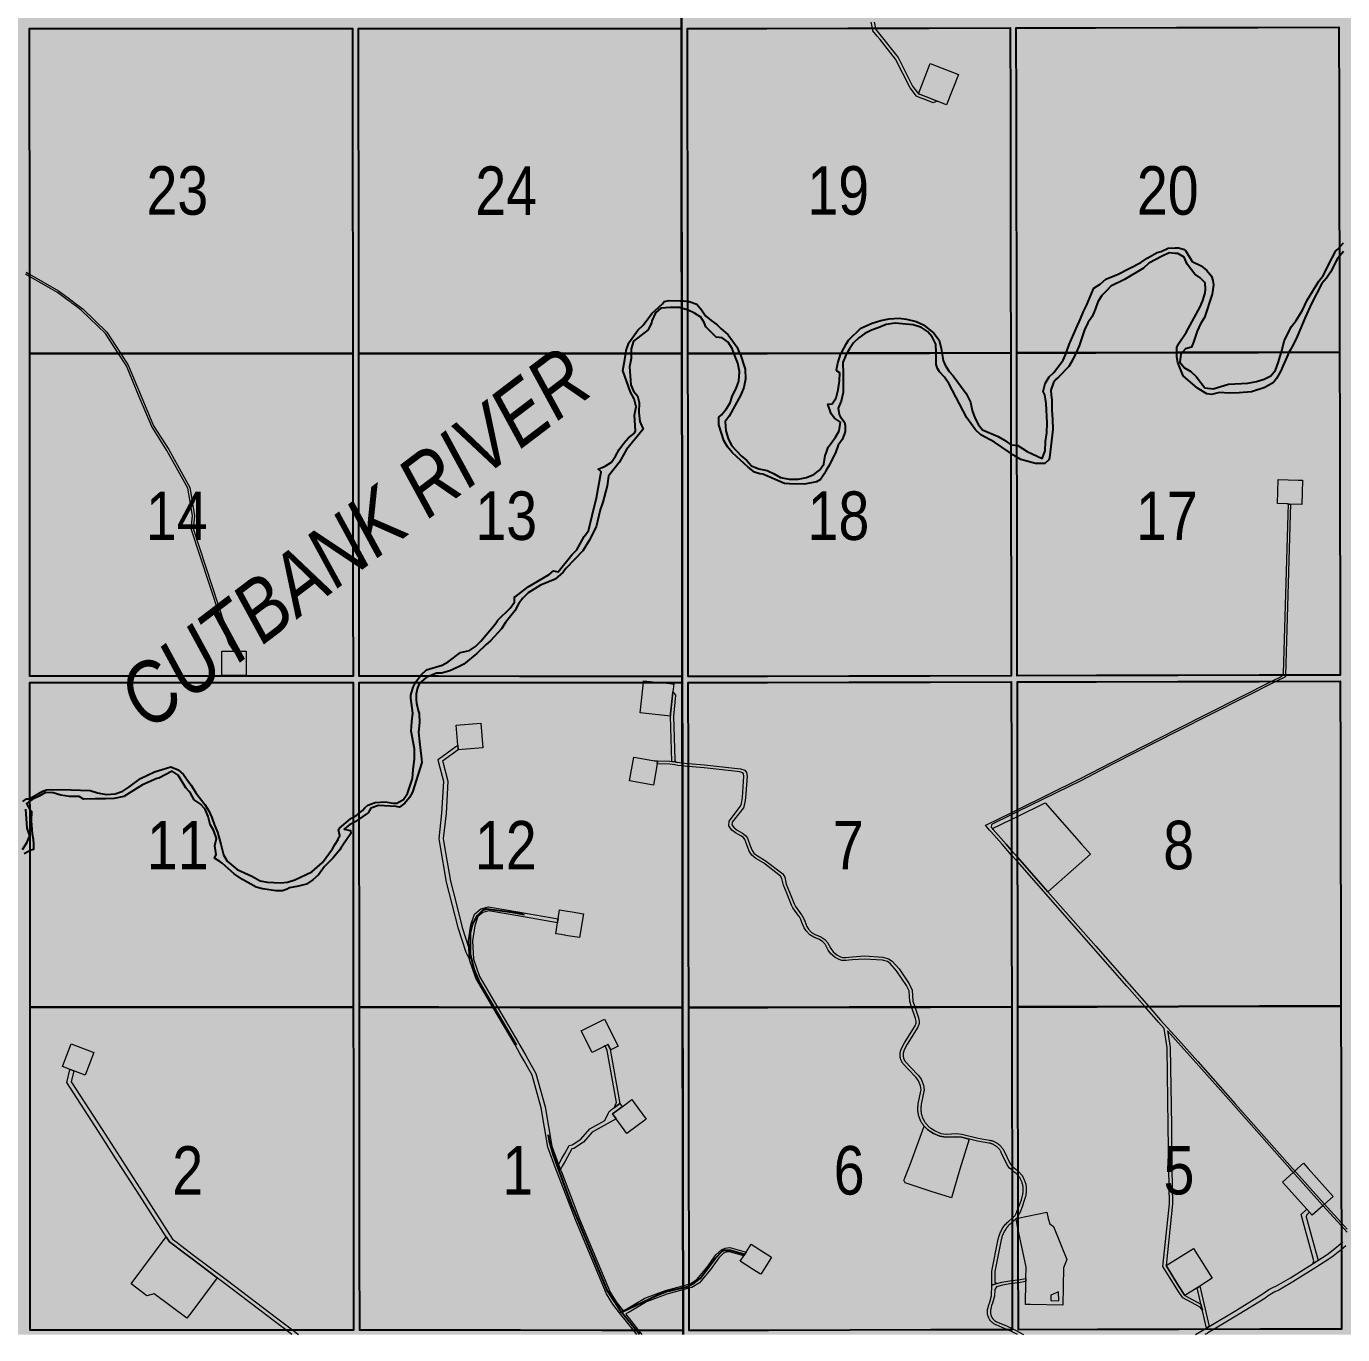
# Model space of a CAD drawing. Extents: x 351064 to 358960, y 6048061 to 6054858.
# Drawn here: x 352978.3 to 353195.6, y 6050432.8 to 6050648.8 of the extents above; entities that cross this region are included whole.
import ezdxf
from ezdxf.enums import TextEntityAlignment as Align

# ---------------------------------------------------------------- set-up
doc = ezdxf.new("R2010")
doc.units = 0
doc.header["$LTSCALE"] = 5
doc.linetypes.add('DASHED2', pattern=[9.525, 6.35, -3.175])
doc.layers.add('AS-ROUTEMAP', color=35, linetype='Continuous', lineweight=0)
for name, color, linetype in [('RoadSeg', 57, 'DASHED2'), ('T-WATER', 160, 'Continuous'), ('T-WATER-T', 170, 'Continuous'), ('Townships', 57, 'Continuous')]:
    doc.layers.add(name, color=color, linetype=linetype)
doc.layers.add('ROUTE-MAP-BACKGROUND-H', color=7, linetype='Continuous', true_color=0xf0ebff)
doc.layers.add('Sections', color=7, linetype='Continuous', true_color=0xa75418)
doc.styles.add('120', font='ARIALN.TTF', dxfattribs={"height": 13})
doc.styles.add('80LS', font='ARIALNI.TTF', dxfattribs={"height": 10})

msp = doc.modelspace()

# ---------------------------------------------------------------- hatches: boundary and pattern name
at = {"layer": 'ROUTE-MAP-BACKGROUND-H'}
h = msp.add_hatch(color=256, dxfattribs=at)
h.dxf.hatch_style = 1
h.paths.add_polyline_path([(352109.337, 6051083.716), (353736.796, 6051083.637), (353740.383, 6050432.833), (352105.91, 6050432.833)])

# ---------------------------------------------------------------- linework, layer by layer
at = {"layer": 'AS-ROUTEMAP', "flags": 128}
for points in [[(353118.24, 6050649.463), (353118.455, 6050648.458), (353118.503, 6050648.234), (353118.968, 6050647.653), (353122.208, 6050643.605), (353124.584, 6050638.865), (353125.543, 6050637.638), (353126.911, 6050637.101), (353127.57, 6050636.843), (353128.645, 6050636.421), (353127.998, 6050636.138), (353126.516, 6050636.719), (353125.857, 6050636.978), (353125.234, 6050637.222), (353124.159, 6050638.597), (353121.785, 6050643.334), (353119.201, 6050646.561), (353118.736, 6050647.142), (353118.039, 6050648.013), (353117.944, 6050648.457), (353117.729, 6050649.462)], [(352978.252, 6050608.165), (352978.783, 6050607.861), (352983.587, 6050605.112), (352985.151, 6050603.941), (352985.818, 6050603.441), (352985.834, 6050603.429), (352985.87, 6050603.402), (352986.602, 6050602.854), (352987.571, 6050602.129), (352991.573, 6050598.276), (352993.817, 6050594.796), (352995.069, 6050592.854), (352997.22, 6050587.731), (352999.272, 6050582.843), (353001.764, 6050578.921), (353005.256, 6050572.641), (353005.3, 6050572.375), (353006.031, 6050567.989), (353006.035, 6050567.961), (353005.818, 6050565.873), (353011.988, 6050547.078), (353012.946, 6050545.616), (353012.548, 6050545.616), (353011.686, 6050546.933), (353005.479, 6050565.837), (353005.699, 6050567.95), (353005.693, 6050567.989), (353005.301, 6050570.339), (353004.937, 6050572.529), (353001.477, 6050578.75), (352998.975, 6050582.688), (352996.912, 6050587.602), (352994.773, 6050592.698), (352993.42, 6050594.796), (352991.314, 6050598.062), (352987.355, 6050601.875), (352986.517, 6050602.502), (352985.786, 6050603.049), (352985.633, 6050603.165), (352984.963, 6050603.665), (352983.404, 6050604.833), (352978.783, 6050607.477), (352978.107, 6050607.864)], [(353196.334, 6050449.737), (353195.327, 6050450.848), (353192.27, 6050454.22), (353187.234, 6050459.842), (353186.88, 6050460.243), (353177.611, 6050470.719), (353171.409, 6050477.691), (353168.433, 6050481.02), (353166.675, 6050482.984), (353166.726, 6050482.678), (353167.132, 6050480.213), (353167.302, 6050467.315), (353167.395, 6050460.199), (353167.471, 6050454.402), (353166.42, 6050444.229), (353168.504, 6050440.917), (353169.526, 6050439.293), (353172.196, 6050437.84), (353172.418, 6050436.865), (353172.05, 6050437.351), (353169.172, 6050438.916), (353168.505, 6050439.976), (353165.905, 6050444.108), (353166.971, 6050454.425), (353166.895, 6050460.198), (353166.802, 6050467.309), (353166.633, 6050480.169), (353166.105, 6050483.372), (353165.158, 6050484.432), (353162.906, 6050487.002), (353159.957, 6050490.367), (353154.442, 6050496.615), (353141.885, 6050510.9), (353140.877, 6050512.046), (353139.371, 6050513.763), (353137.496, 6050515.895), (353137.302, 6050516.115), (353136.846, 6050516.634), (353136.62, 6050516.89), (353136.774, 6050516.967), (353140.866, 6050518.98), (353141.871, 6050519.474), (353152.2, 6050524.555), (353157.554, 6050527.337), (353168.341, 6050532.795), (353183.914, 6050540.674), (353185.502, 6050541.477), (353185.632, 6050541.683), (353185.809, 6050541.962), (353186.606, 6050568.162), (353186.66, 6050569.924), (353186.828, 6050569.919), (353186.993, 6050569.914), (353186.94, 6050568.163), (353186.134, 6050541.684), (353186.128, 6050541.467), (353186.126, 6050541.421), (353185.957, 6050541.335), (353185.906, 6050541.309), (353184.653, 6050540.675), (353168.342, 6050532.422), (353157.706, 6050527.041), (353152.351, 6050524.258), (353141.872, 6050519.103), (353140.867, 6050518.609), (353137.611, 6050517.007), (353137.532, 6050516.61), (353137.768, 6050516.342), (353137.871, 6050516.224), (353140.035, 6050513.764), (353140.876, 6050512.807), (353141.883, 6050511.659), (353146.914, 6050505.935), (353154.817, 6050496.945), (353160.333, 6050490.697), (353163.569, 6050487.003), (353165.532, 6050484.763), (353165.532, 6050484.763), (353168.432, 6050481.521), (353171.658, 6050477.913), (353177.86, 6050470.94), (353187.324, 6050460.244), (353187.483, 6050460.064), (353192.518, 6050454.443), (353195.326, 6050451.346), (353196.333, 6050450.235)], [(353022.096, 6050432.833), (353021.084, 6050433.612), (353019.366, 6050434.933), (353010.848, 6050441.393), (353009.763, 6050442.211), (353005.389, 6050445.511), (353005.042, 6050445.772), (353003.297, 6050447.083), (353002.764, 6050447.483), (353001.869, 6050448.156), (353001.353, 6050448.961), (352996.915, 6050455.871), (352994.21, 6050460.081), (352993.166, 6050461.707), (352990.197, 6050466.343), (352984.947, 6050474.451), (352985.456, 6050476.526), (352985.476, 6050476.607), (352986.103, 6050476.367), (352985.663, 6050474.572), (352990.757, 6050466.705), (352993.727, 6050462.068), (352995.002, 6050460.081), (352997.475, 6050456.231), (353002.365, 6050448.617), (353003.165, 6050448.016), (353003.698, 6050447.616), (353005.388, 6050446.346), (353005.443, 6050446.305), (353011.25, 6050441.924), (353019.77, 6050435.463), (353022.177, 6050433.612), (353023.189, 6050432.833)], [(353171.265, 6050432.833), (353172.775, 6050433.733), (353173.089, 6050433.92), (353173.54, 6050434.189), (353178.078, 6050436.893), (353182.289, 6050439.501), (353182.824, 6050439.896), (353183.419, 6050440.273), (353184.038, 6050440.6), (353184.637, 6050440.903), (353186.968, 6050442.238), (353190.739, 6050444.583), (353193, 6050446.046), (353193.526, 6050446.428), (353194.574, 6050447.277), (353195.332, 6050447.924), (353195.627, 6050448.174)], [(353196.095, 6050447.506), (353195.335, 6050446.858), (353195.093, 6050446.652), (353194.021, 6050445.783), (353193.459, 6050445.376), (353191.174, 6050443.897), (353187.384, 6050441.54), (353185.022, 6050440.188), (353184.411, 6050439.879), (353183.827, 6050439.569), (353183.283, 6050439.226), (353182.745, 6050438.828), (353178.499, 6050436.199), (353174.367, 6050433.737), (353173.347, 6050433.129), (353173.193, 6050433.037), (353172.851, 6050432.833)], [(353079.043, 6050432.833), (353078.482, 6050433.548), (353076.206, 6050436.446), (353076.792, 6050436.782), (353076.939, 6050436.866), (353077.377, 6050437.117), (353080.377, 6050438.837), (353083.779, 6050440.144), (353086.635, 6050440.898), (353087.64, 6050441.187), (353087.831, 6050441.242), (353088.933, 6050441.917), (353090.682, 6050443.993), (353092.118, 6050445.989), (353093.005, 6050446.833), (353093.633, 6050447.099), (353094.385, 6050447.202)], [(353094.385, 6050447.202), (353097.093, 6050446.441), (353096.765, 6050445.929), (353096.722, 6050445.862), (353094.353, 6050446.525), (353093.811, 6050446.45), (353093.377, 6050446.269), (353092.609, 6050445.53), (353091.208, 6050443.583), (353089.373, 6050441.405), (353088.111, 6050440.632), (353087.641, 6050440.497), (353086.636, 6050440.209), (353083.984, 6050439.509), (353080.664, 6050438.233), (353077.806, 6050436.567), (353077.37, 6050436.313), (353077.225, 6050436.228), (353077.391, 6050436.016), (353079.315, 6050433.547), (353079.871, 6050432.833)], [(353141.878, 6050432.833), (353141.33, 6050433.139), (353141.003, 6050433.291), (353140.217, 6050433.659), (353139.882, 6050433.816), (353138.381, 6050434.434), (353138.305, 6050434.467), (353138.23, 6050434.502), (353138.157, 6050434.54), (353138.085, 6050434.581), (353138.014, 6050434.624), (353137.945, 6050434.67), (353137.878, 6050434.718), (353137.812, 6050434.768), (353137.748, 6050434.821), (353137.687, 6050434.876), (353137.627, 6050434.933), (353137.569, 6050434.992), (353137.513, 6050435.053), (353137.46, 6050435.116), (353137.408, 6050435.181), (353137.359, 6050435.248), (353137.313, 6050435.316), (353137.269, 6050435.386), (353137.227, 6050435.458), (353137.188, 6050435.53), (353137.152, 6050435.605), (353137.118, 6050435.68), (353137.087, 6050435.757), (353137.058, 6050435.834), (353137.033, 6050435.913), (353137.01, 6050435.993), (353136.99, 6050436.073), (353136.972, 6050436.154), (353136.958, 6050436.235), (353136.947, 6050436.317), (353136.938, 6050436.399), (353136.932, 6050436.482), (353136.93, 6050436.564), (353136.93, 6050436.647), (353136.933, 6050436.73), (353136.939, 6050436.812), (353136.948, 6050436.895), (353136.96, 6050436.976), (353136.992, 6050437.139), (353137.143, 6050437.781), (353137.317, 6050438.212), (353137.618, 6050439.258), (353137.646, 6050441.005), (353138.467, 6050441.252), (353139.334, 6050441.513), (353140.989, 6050441.755), (353141.995, 6050441.902), (353143.285, 6050442.09), (353143.271, 6050441.583), (353141.996, 6050441.397), (353140.99, 6050441.25), (353139.442, 6050441.023), (353138.459, 6050440.728), (353138.135, 6050440.299), (353138.117, 6050439.183), (353137.79, 6050438.049), (353137.621, 6050437.63), (353137.478, 6050437.024), (353137.465, 6050436.96), (353137.453, 6050436.896), (353137.444, 6050436.832), (353137.437, 6050436.767), (353137.432, 6050436.702), (353137.43, 6050436.637), (353137.43, 6050436.572), (353137.432, 6050436.507), (353137.436, 6050436.442), (353137.443, 6050436.378), (353137.452, 6050436.313), (353137.463, 6050436.249), (353137.477, 6050436.186), (353137.493, 6050436.122), (353137.511, 6050436.06), (353137.531, 6050435.998), (353137.553, 6050435.937), (353137.578, 6050435.877), (353137.604, 6050435.817), (353137.633, 6050435.759), (353137.664, 6050435.702), (353137.696, 6050435.645), (353137.731, 6050435.59), (353137.768, 6050435.537), (353137.806, 6050435.484), (353137.847, 6050435.433), (353137.889, 6050435.383), (353137.932, 6050435.335), (353137.978, 6050435.289), (353138.025, 6050435.244), (353138.074, 6050435.201), (353138.124, 6050435.159), (353138.175, 6050435.12), (353138.228, 6050435.082), (353138.283, 6050435.046), (353138.338, 6050435.012), (353138.395, 6050434.98), (353138.453, 6050434.95), (353138.571, 6050434.896), (353140.083, 6050434.273), (353141.002, 6050433.844), (353141.558, 6050433.584), (353142.904, 6050432.833)]]:
    msp.add_lwpolyline(points, dxfattribs=at)
for points in [[(353132.143, 6050640.776), (353130.196, 6050635.812), (353128.645, 6050636.421), (353125.543, 6050637.638), (353127.49, 6050642.6), (353132.143, 6050640.776)], [(353188.947, 6050573.855), (353188.825, 6050569.859), (353186.828, 6050569.919), (353186.494, 6050569.93), (353186.327, 6050569.935), (353184.828, 6050569.98), (353184.95, 6050573.977), (353188.239, 6050573.877), (353188.947, 6050573.855)], [(353012.548, 6050545.616), (353012.946, 6050545.616), (353014.56, 6050545.616), (353014.561, 6050541.618), (353010.562, 6050541.617), (353010.562, 6050545.616), (353012.548, 6050545.616)], [(353084.633, 6050535.273), (353084.597, 6050534.924), (353079.625, 6050535.436), (353080.144, 6050540.467), (353080.172, 6050540.739), (353082.841, 6050540.464), (353084.491, 6050540.294), (353084.826, 6050540.26), (353085.144, 6050540.227), (353085.007, 6050538.901), (353084.895, 6050537.811), (353084.633, 6050535.273)], [(353085.307, 6050527.522), (353085.469, 6050527.342), (353085.311, 6050527.362), (353084.855, 6050527.422), (353084.809, 6050527.428), (353084.597, 6050534.924), (353084.633, 6050535.273), (353084.895, 6050537.811), (353085.007, 6050538.901), (353085.453, 6050538.353), (353085.1, 6050534.927), (353085.098, 6050534.905), (353085.3, 6050527.74), (353085.307, 6050527.522)], [(353049.58, 6050529.344), (353049.512, 6050530.116), (353049.222, 6050533.394), (353053.272, 6050533.752), (353053.63, 6050529.702), (353051.605, 6050529.523), (353049.58, 6050529.344)], [(353051.34, 6050496.614), (353051.442, 6050494.823), (353050.865, 6050495.917), (353049.597, 6050499.815), (353048.572, 6050503.871), (353047.648, 6050507.528), (353046.567, 6050513.688), (353046.394, 6050514.674), (353046.881, 6050518.891), (353047.194, 6050524.121), (353046.38, 6050527.189), (353046.23, 6050527.755), (353046.313, 6050527.815), (353049.191, 6050529.885), (353049.512, 6050530.116), (353049.58, 6050529.344), (353046.993, 6050527.482), (353047.025, 6050527.359), (353047.866, 6050524.189), (353047.546, 6050518.831), (353047.067, 6050514.694), (353047.244, 6050513.687), (353048.301, 6050507.666), (353049.218, 6050504.035), (353050.237, 6050500.003), (353051.34, 6050496.614)], [(353080.501, 6050527.812), (353081.996, 6050527.549), (353082.469, 6050527.466), (353082.457, 6050527.4), (353082.393, 6050527.036), (353081.778, 6050523.528), (353077.841, 6050524.219), (353078.532, 6050528.157), (353080.501, 6050527.812)], [(353112.999, 6050495.093), (353113.585, 6050495.065), (353114.071, 6050495.133), (353114.633, 6050495.211), (353116.66, 6050495.328), (353119.686, 6050495.115), (353120.614, 6050494.862), (353121.229, 6050494.487), (353122.337, 6050493.194), (353124.029, 6050490.713), (353124.527, 6050489.688), (353124.621, 6050487.898), (353124.949, 6050486.917), (353125.546, 6050485.133), (353125.671, 6050484.588), (353125.643, 6050484.163), (353125.437, 6050483.592), (353123.666, 6050480.75), (353123.208, 6050479.835), (353123.179, 6050479.776), (353123.153, 6050479.715), (353123.129, 6050479.654), (353123.107, 6050479.592), (353123.087, 6050479.529), (353123.07, 6050479.466), (353123.055, 6050479.402), (353123.042, 6050479.338), (353123.031, 6050479.273), (353123.023, 6050479.207), (353123.017, 6050479.142), (353123.013, 6050479.076), (353123.012, 6050479.011), (353123.013, 6050478.945), (353123.017, 6050478.879), (353123.022, 6050478.814), (353123.03, 6050478.748), (353123.041, 6050478.684), (353123.054, 6050478.619), (353123.069, 6050478.555), (353123.086, 6050478.492), (353123.105, 6050478.429), (353123.127, 6050478.367), (353123.151, 6050478.305), (353123.177, 6050478.245), (353123.205, 6050478.186), (353123.236, 6050478.127), (353123.268, 6050478.07), (353123.302, 6050478.014), (353123.339, 6050477.959), (353123.377, 6050477.906), (353123.417, 6050477.854), (353123.503, 6050477.754), (353124.179, 6050477.023), (353125.575, 6050475.605), (353125.977, 6050474.978), (353126.377, 6050474.034), (353126.478, 6050473.216), (353126.017, 6050470.874), (353125.992, 6050470.735), (353125.972, 6050470.595), (353125.958, 6050470.454), (353125.948, 6050470.313), (353125.943, 6050470.171), (353125.944, 6050470.03), (353125.949, 6050469.888), (353125.96, 6050469.747), (353125.975, 6050469.607), (353125.996, 6050469.467), (353126.022, 6050469.327), (353126.053, 6050469.189), (353126.088, 6050469.052), (353126.129, 6050468.916), (353126.174, 6050468.782), (353126.224, 6050468.65), (353126.279, 6050468.519), (353126.339, 6050468.391), (353126.403, 6050468.265), (353126.471, 6050468.141), (353126.544, 6050468.02), (353126.622, 6050467.901), (353126.703, 6050467.785), (353126.789, 6050467.673), (353126.878, 6050467.563), (353126.972, 6050467.457), (353127.069, 6050467.354), (353127.17, 6050467.254), (353127.274, 6050467.159), (353127.382, 6050467.067), (353127.493, 6050466.979), (353127.607, 6050466.895), (353127.844, 6050466.74), (353128.289, 6050466.47), (353129.227, 6050466.056), (353130.104, 6050465.929), (353131.868, 6050466.007), (353132.725, 6050465.927), (353135.385, 6050465.253), (353137.236, 6050464.948), (353137.351, 6050464.927), (353137.466, 6050464.902), (353137.581, 6050464.872), (353137.693, 6050464.839), (353137.805, 6050464.801), (353137.915, 6050464.76), (353138.024, 6050464.715), (353138.131, 6050464.665), (353138.236, 6050464.612), (353138.339, 6050464.556), (353138.441, 6050464.495), (353138.54, 6050464.432), (353138.636, 6050464.364), (353138.73, 6050464.293), (353138.822, 6050464.219), (353138.911, 6050464.142), (353138.997, 6050464.061), (353139.08, 6050463.978), (353139.16, 6050463.892), (353139.237, 6050463.802), (353139.31, 6050463.71), (353139.381, 6050463.616), (353139.448, 6050463.519), (353139.511, 6050463.42), (353139.571, 6050463.318), (353139.68, 6050463.11), (353140.628, 6050461.118), (353140.945, 6050460.675), (353140.959, 6050460.664), (353141.612, 6050460.141), (353141.795, 6050459.994), (353141.908, 6050459.9), (353141.966, 6050459.849), (353142.018, 6050459.803), (353142.124, 6050459.701), (353142.226, 6050459.596), (353142.325, 6050459.487), (353142.42, 6050459.375), (353142.511, 6050459.26), (353142.597, 6050459.141), (353142.68, 6050459.02), (353142.758, 6050458.895), (353142.831, 6050458.768), (353142.9, 6050458.639), (353142.965, 6050458.507), (353143.025, 6050458.373), (353143.08, 6050458.237), (353143.13, 6050458.099), (353143.175, 6050457.959), (353143.216, 6050457.818), (353143.251, 6050457.676), (353143.281, 6050457.532), (353143.306, 6050457.387), (353143.327, 6050457.242), (353143.342, 6050457.096), (353143.351, 6050456.949), (353143.356, 6050456.803), (353143.356, 6050456.656), (353143.35, 6050456.509), (353143.339, 6050456.363), (353143.323, 6050456.217), (353143.302, 6050456.072), (353143.276, 6050455.927), (353143.208, 6050455.641), (353143.02, 6050454.955), (353142.665, 6050453.926), (353142.281, 6050452.95), (353142.238, 6050452.845), (353142.191, 6050452.742), (353142.141, 6050452.641), (353142.087, 6050452.542), (353142.029, 6050452.444), (353141.978, 6050452.364), (353141.968, 6050452.349), (353141.904, 6050452.256), (353141.837, 6050452.165), (353141.766, 6050452.077), (353141.693, 6050451.991), (353141.616, 6050451.908), (353141.537, 6050451.827), (353141.369, 6050451.675), (353140.974, 6050451.34), (353140.799, 6050451.191), (353140.673, 6050451.081), (353140.551, 6050450.966), (353140.434, 6050450.847), (353140.32, 6050450.723), (353140.211, 6050450.596), (353140.107, 6050450.465), (353140.007, 6050450.33), (353139.912, 6050450.192), (353139.822, 6050450.051), (353139.737, 6050449.906), (353139.658, 6050449.759), (353139.583, 6050449.609), (353139.514, 6050449.456), (353139.45, 6050449.301), (353139.392, 6050449.144), (353139.339, 6050448.985), (353139.293, 6050448.824), (353139.216, 6050448.498), (353138.182, 6050443.275), (353138.153, 6050441.49), (353138.467, 6050441.252), (353137.646, 6050441.005), (353137.683, 6050443.328), (353138.725, 6050448.595), (353138.765, 6050448.776), (353138.81, 6050448.956), (353138.862, 6050449.134), (353138.92, 6050449.31), (353138.984, 6050449.483), (353139.055, 6050449.655), (353139.131, 6050449.823), (353139.214, 6050449.989), (353139.302, 6050450.152), (353139.396, 6050450.312), (353139.495, 6050450.468), (353139.6, 6050450.621), (353139.71, 6050450.77), (353139.826, 6050450.914), (353139.946, 6050451.055), (353140.072, 6050451.191), (353140.202, 6050451.323), (353140.476, 6050451.573), (353140.973, 6050451.995), (353141.046, 6050452.056), (353141.118, 6050452.119), (353141.187, 6050452.185), (353141.254, 6050452.253), (353141.319, 6050452.323), (353141.381, 6050452.396), (353141.441, 6050452.47), (353141.498, 6050452.547), (353141.552, 6050452.626), (353141.603, 6050452.706), (353141.652, 6050452.788), (353141.697, 6050452.872), (353141.74, 6050452.958), (353141.816, 6050453.133), (353141.976, 6050453.54), (353142.196, 6050454.099), (353142.542, 6050455.103), (353142.726, 6050455.774), (353142.758, 6050455.899), (353142.785, 6050456.025), (353142.808, 6050456.152), (353142.827, 6050456.28), (353142.841, 6050456.408), (353142.851, 6050456.537), (353142.856, 6050456.666), (353142.856, 6050456.796), (353142.852, 6050456.925), (353142.843, 6050457.054), (353142.83, 6050457.182), (353142.812, 6050457.31), (353142.79, 6050457.437), (353142.764, 6050457.564), (353142.732, 6050457.689), (353142.697, 6050457.813), (353142.657, 6050457.936), (353142.613, 6050458.057), (353142.564, 6050458.177), (353142.512, 6050458.295), (353142.455, 6050458.411), (353142.394, 6050458.525), (353142.329, 6050458.637), (353142.261, 6050458.746), (353142.188, 6050458.853), (353142.112, 6050458.958), (353142.032, 6050459.059), (353141.967, 6050459.136), (353141.949, 6050459.158), (353141.862, 6050459.253), (353141.772, 6050459.346), (353141.679, 6050459.435), (353141.483, 6050459.604), (353140.96, 6050460.022), (353140.815, 6050460.139), (353140.578, 6050460.328), (353140.195, 6050460.863), (353139.228, 6050462.895), (353139.184, 6050462.984), (353139.136, 6050463.072), (353139.085, 6050463.158), (353139.031, 6050463.242), (353138.975, 6050463.324), (353138.915, 6050463.405), (353138.852, 6050463.483), (353138.787, 6050463.558), (353138.719, 6050463.632), (353138.649, 6050463.702), (353138.576, 6050463.771), (353138.5, 6050463.836), (353138.423, 6050463.899), (353138.343, 6050463.959), (353138.261, 6050464.016), (353138.177, 6050464.071), (353138.091, 6050464.122), (353138.003, 6050464.17), (353137.914, 6050464.215), (353137.823, 6050464.257), (353137.731, 6050464.295), (353137.638, 6050464.33), (353137.543, 6050464.362), (353137.447, 6050464.391), (353137.35, 6050464.415), (353137.154, 6050464.455), (353135.283, 6050464.763), (353132.64, 6050465.432), (353131.856, 6050465.506), (353130.079, 6050465.427), (353129.087, 6050465.571), (353128.058, 6050466.026), (353127.585, 6050466.312), (353127.45, 6050466.397), (353127.318, 6050466.487), (353127.19, 6050466.582), (353127.065, 6050466.681), (353126.943, 6050466.784), (353126.826, 6050466.892), (353126.712, 6050467.004), (353126.602, 6050467.12), (353126.497, 6050467.24), (353126.396, 6050467.363), (353126.3, 6050467.49), (353126.208, 6050467.621), (353126.121, 6050467.754), (353126.038, 6050467.891), (353125.961, 6050468.03), (353125.889, 6050468.173), (353125.822, 6050468.317), (353125.76, 6050468.464), (353125.703, 6050468.614), (353125.652, 6050468.765), (353125.607, 6050468.918), (353125.566, 6050469.072), (353125.532, 6050469.228), (353125.503, 6050469.385), (353125.48, 6050469.542), (353125.462, 6050469.701), (353125.45, 6050469.86), (353125.444, 6050470.019), (353125.443, 6050470.179), (353125.449, 6050470.338), (353125.46, 6050470.497), (353125.476, 6050470.656), (353125.527, 6050470.971), (353125.972, 6050473.234), (353125.89, 6050473.903), (353125.534, 6050474.743), (353125.182, 6050475.291), (353123.817, 6050476.678), (353123.136, 6050477.415), (353123.08, 6050477.477), (353123.027, 6050477.541), (353122.976, 6050477.608), (353122.927, 6050477.675), (353122.881, 6050477.745), (353122.837, 6050477.816), (353122.796, 6050477.889), (353122.758, 6050477.963), (353122.722, 6050478.039), (353122.689, 6050478.115), (353122.658, 6050478.193), (353122.631, 6050478.272), (353122.606, 6050478.352), (353122.584, 6050478.432), (353122.565, 6050478.514), (353122.549, 6050478.596), (353122.535, 6050478.678), (353122.525, 6050478.761), (353122.518, 6050478.844), (353122.513, 6050478.928), (353122.512, 6050479.011), (353122.514, 6050479.095), (353122.518, 6050479.178), (353122.526, 6050479.261), (353122.536, 6050479.344), (353122.55, 6050479.427), (353122.566, 6050479.509), (353122.585, 6050479.59), (353122.608, 6050479.671), (353122.633, 6050479.75), (353122.66, 6050479.829), (353122.691, 6050479.907), (353122.76, 6050480.059), (353123.229, 6050480.994), (353124.985, 6050483.811), (353125.149, 6050484.267), (353125.168, 6050484.548), (353125.064, 6050484.997), (353124.422, 6050486.915), (353124.125, 6050487.804), (353124.033, 6050489.561), (353123.595, 6050490.461), (353121.94, 6050492.89), (353120.901, 6050494.102), (353120.414, 6050494.398), (353119.602, 6050494.62), (353116.657, 6050494.827), (353114.681, 6050494.713), (353114.072, 6050494.628), (353113.608, 6050494.563), (353112.909, 6050494.597), (353112.468, 6050494.739), (353111.809, 6050495.097), (353111.103, 6050495.689), (353110.665, 6050496.314), (353110.13, 6050497.256), (353109.772, 6050497.659), (353109.21, 6050498.032), (353108.267, 6050498.422), (353107.598, 6050498.838), (353106.988, 6050499.46), (353106.697, 6050499.961), (353106.314, 6050500.871), (353106.103, 6050501.373), (353106.046, 6050501.482), (353105.881, 6050501.796), (353105.795, 6050501.913), (353104.823, 6050503.252), (353104.577, 6050503.738), (353103.806, 6050505.689), (353103.248, 6050507.024), (353102.995, 6050508.124), (353102.761, 6050508.524), (353099.983, 6050510.679), (353098.683, 6050511.418), (353098.015, 6050511.968), (353097.575, 6050512.647), (353097.195, 6050513.669), (353096.87, 6050514.544), (353096.641, 6050514.863), (353096.232, 6050515.169), (353095.347, 6050515.662), (353094.739, 6050516.106), (353094.247, 6050516.813), (353094.3, 6050517.597), (353096.193, 6050520.041), (353096.356, 6050520.507), (353096.474, 6050521.461), (353096.743, 6050524.98), (353096.676, 6050525.402), (353096.578, 6050525.545), (353096.059, 6050525.715), (353095.591, 6050525.775), (353090.195, 6050526.353), (353087.534, 6050526.577), (353087.328, 6050526.594), (353086.529, 6050526.699), (353085.827, 6050526.791), (353085.325, 6050526.856), (353084.485, 6050526.966), (353082.393, 6050527.036), (353082.457, 6050527.4), (353082.469, 6050527.466), (353081.996, 6050527.549), (353084.526, 6050527.465), (353084.809, 6050527.428), (353084.855, 6050527.422), (353085.311, 6050527.362), (353085.469, 6050527.342), (353085.776, 6050527.301), (353086.528, 6050527.203), (353087.381, 6050527.091), (353087.534, 6050527.078), (353090.242, 6050526.851), (353095.649, 6050526.272), (353096.169, 6050526.205), (353096.896, 6050525.967), (353097.152, 6050525.591), (353097.246, 6050525.001), (353096.971, 6050521.411), (353096.845, 6050520.392), (353096.638, 6050519.799), (353094.788, 6050517.412), (353094.757, 6050516.954), (353095.101, 6050516.46), (353095.617, 6050516.084), (353096.505, 6050515.589), (353097.002, 6050515.217), (353097.315, 6050514.782), (353097.728, 6050513.67), (353098.024, 6050512.873), (353098.393, 6050512.305), (353098.967, 6050511.831), (353100.261, 6050511.095), (353103.144, 6050508.86), (353103.465, 6050508.31), (353103.726, 6050507.177), (353104.269, 6050505.877), (353105.033, 6050503.943), (353105.251, 6050503.513), (353106.251, 6050502.137), (353106.306, 6050502.061), (353106.495, 6050501.702), (353106.556, 6050501.586), (353106.764, 6050501.092), (353107.145, 6050500.184), (353107.388, 6050499.765), (353107.913, 6050499.231), (353108.496, 6050498.868), (353109.446, 6050498.475), (353110.103, 6050498.04), (353110.539, 6050497.548), (353111.087, 6050496.582), (353111.475, 6050496.029), (353112.092, 6050495.512), (353112.665, 6050495.201), (353112.999, 6050495.093)], [(353153.951, 6050512.12), (353146.915, 6050505.936), (353141.883, 6050511.659), (353140.876, 6050512.807), (353140.035, 6050513.764), (353137.872, 6050516.225), (353137.768, 6050516.342), (353140.868, 6050517.867), (353141.873, 6050518.361), (353146.476, 6050520.625), (353152.481, 6050513.791), (353153.951, 6050512.12)], [(353054.549, 6050503.438), (353059.712, 6050502.557), (353066.062, 6050501.473), (353065.981, 6050500.982), (353065.953, 6050500.815), (353059.713, 6050501.88), (353054.572, 6050502.758), (353053.616, 6050502.527), (353052.822, 6050501.824), (353052.293, 6050500.328), (353051.939, 6050497.831), (353052.11, 6050494.816), (353053.066, 6050491.948), (353056.062, 6050486.867), (353059.525, 6050480.996), (353059.735, 6050480.623), (353060.708, 6050478.897), (353061.035, 6050478.316), (353062.39, 6050475.911), (353063.917, 6050470.431), (353064.992, 6050463.935), (353066.129, 6050460.917), (353066.436, 6050460.103), (353066.459, 6050460.042), (353066.591, 6050459.693), (353069.591, 6050451.896), (353074.641, 6050439.853), (353075.652, 6050438.245), (353076.792, 6050436.782), (353076.206, 6050436.446), (353075.109, 6050437.856), (353074.048, 6050439.545), (353068.973, 6050451.648), (353065.964, 6050459.468), (353065.747, 6050460.043), (353064.343, 6050463.774), (353063.265, 6050470.287), (353061.77, 6050475.654), (353060.441, 6050478.013), (353060.113, 6050478.594), (353059.737, 6050479.262), (353058.938, 6050480.678), (353055.288, 6050486.868), (353052.456, 6050491.67), (353051.45, 6050494.69), (353051.442, 6050494.823), (353051.34, 6050496.614), (353051.27, 6050497.859), (353051.642, 6050500.488), (353052.252, 6050502.209), (353053.298, 6050503.136), (353054.549, 6050503.438)], [(353070.254, 6050502.297), (353069.597, 6050498.353), (353067.65, 6050498.677), (353067.155, 6050498.759), (353067.046, 6050498.777), (353066.551, 6050498.86), (353065.652, 6050499.009), (353065.953, 6050500.815), (353065.981, 6050500.982), (353066.062, 6050501.473), (353066.309, 6050502.954), (353067.616, 6050502.737), (353068.003, 6050502.672), (353068.391, 6050502.608), (353070.254, 6050502.297)], [(353073.712, 6050484.917), (353075.972, 6050480.459), (353074.783, 6050479.856), (353074.331, 6050480.748), (353074.268, 6050480.716), (353073.857, 6050480.508), (353073.822, 6050480.49), (353073.557, 6050480.356), (353073.524, 6050480.339), (353071.656, 6050479.392), (353069.848, 6050482.959), (353071.512, 6050483.805), (353071.853, 6050483.978), (353071.959, 6050484.031), (353072.299, 6050484.203), (353073.712, 6050484.917)], [(352986.103, 6050476.367), (352985.476, 6050476.607), (352984.236, 6050477.082), (352985.667, 6050480.817), (352989.401, 6050479.386), (352987.97, 6050475.651), (352986.103, 6050476.367)], [(353076.226, 6050470.978), (353075.375, 6050470.349), (353075.61, 6050470.937), (353075.691, 6050471.139), (353074.18, 6050479.727), (353073.822, 6050480.49), (353073.857, 6050480.508), (353074.268, 6050480.716), (353074.66, 6050479.88), (353076.226, 6050470.978)], [(353080.607, 6050468.415), (353077.392, 6050466.038), (353075.623, 6050468.43), (353075.015, 6050469.253), (353076.622, 6050470.442), (353078.23, 6050471.631), (353078.617, 6050471.107), (353080.607, 6050468.415)], [(353066.543, 6050460.293), (353066.436, 6050460.103), (353066.129, 6050460.917), (353066.236, 6050461.107), (353066.683, 6050461.902), (353067.146, 6050462.724), (353067.888, 6050464.043), (353068.367, 6050464.175), (353069.816, 6050465.102), (353071.275, 6050466.786), (353073.765, 6050468.164), (353074.317, 6050469.336), (353074.484, 6050469.69), (353074.768, 6050469.9), (353074.865, 6050469.972), (353075.375, 6050470.349), (353076.226, 6050470.978), (353076.622, 6050470.442), (353075.015, 6050469.253), (353075.623, 6050468.43), (353071.702, 6050466.26), (353070.256, 6050464.592), (353068.641, 6050463.559), (353068.333, 6050463.474), (353067.204, 6050461.467), (353066.741, 6050460.645), (353066.543, 6050460.293)], [(353129.087, 6050465.571), (353130.079, 6050465.427), (353131.856, 6050465.506), (353132.64, 6050465.432), (353133.908, 6050465.111), (353132.407, 6050460.119), (353130.994, 6050455.421), (353127.623, 6050456.435), (353123.373, 6050457.891), (353123.126, 6050458.306), (353123.276, 6050458.675), (353123.526, 6050459.293), (353123.852, 6050460.1), (353124.351, 6050461.332), (353126.478, 6050467.262), (353126.497, 6050467.24), (353126.585, 6050467.139), (353126.602, 6050467.12), (353126.696, 6050467.02), (353126.712, 6050467.004), (353126.812, 6050466.905), (353126.826, 6050466.892), (353126.931, 6050466.795), (353126.943, 6050466.784), (353127.055, 6050466.689), (353127.065, 6050466.681), (353127.186, 6050466.585), (353127.316, 6050466.489), (353127.45, 6050466.399), (353127.585, 6050466.312), (353128.058, 6050466.026), (353129.087, 6050465.571)], [(353192.35, 6050454.132), (353190.563, 6050452.531), (353190.118, 6050453.027), (353189.674, 6050453.524), (353185.65, 6050458.016), (353187.436, 6050459.617), (353187.684, 6050459.839), (353188.138, 6050460.245), (353189.124, 6050461.129), (353189.912, 6050460.249), (353194.038, 6050455.644), (353192.598, 6050454.354), (353192.35, 6050454.132)], [(353149.499, 6050443.843), (353149.358, 6050437.68), (353144.07, 6050437.797), (353143.403, 6050437.812), (353143.195, 6050437.821), (353143.271, 6050441.583), (353143.285, 6050442.09), (353143.336, 6050443.984), (353141.981, 6050450.411), (353141.656, 6050451.951), (353141.689, 6050451.985), (353141.978, 6050452.044), (353146.73, 6050453.046), (353146.949, 6050452.006), (353147.219, 6050451.108), (353147.836, 6050450.674), (353150.025, 6050445.213), (353149.499, 6050443.843)], [(353190.118, 6050453.027), (353189.616, 6050452.578), (353189.536, 6050452.306), (353191.515, 6050445.085), (353190.739, 6050444.583), (353190.648, 6050444.526), (353190.841, 6050445.026), (353188.741, 6050452.688), (353189.674, 6050453.524), (353190.118, 6050453.027)], [(353009.763, 6050442.211), (353005.395, 6050436.387), (353004.763, 6050435.544), (352999.354, 6050439.594), (352998.137, 6050439.263), (352995.541, 6050441.21), (353001.353, 6050448.961), (353001.869, 6050448.156), (353005.041, 6050445.772), (353005.389, 6050445.511), (353009.763, 6050442.211)], [(353100.134, 6050443.773), (353099.505, 6050442.791), (353099.375, 6050442.874), (353098.789, 6050443.249), (353098.751, 6050443.273), (353098.168, 6050443.647), (353096.137, 6050444.946), (353096.722, 6050445.862), (353096.765, 6050445.929), (353097.093, 6050446.441), (353097.933, 6050447.754), (353099.617, 6050446.676), (353101.301, 6050445.598), (353100.134, 6050443.773)], [(353171.572, 6050440.58), (353169.526, 6050439.293), (353168.504, 6050440.917), (353166.42, 6050444.229), (353168.496, 6050445.535), (353170.933, 6050447.069), (353174.039, 6050442.133), (353172.02, 6050440.862), (353171.572, 6050440.58)], [(353173.54, 6050434.189), (353173.089, 6050433.92), (353171.572, 6050440.58), (353172.02, 6050440.862), (353173.54, 6050434.189)], [(353147.422, 6050438.461), (353148.702, 6050438.391), (353148.648, 6050439.915), (353147.412, 6050439.328), (353147.422, 6050438.461)]]:
    msp.add_lwpolyline(points, close=True, dxfattribs=at)
at = {"layer": 'RoadSeg', "flags": 128}
for points in [[(353076.519, 6050436.551), (353074.219, 6050440.054), (353068.244, 6050454.391), (353065.281, 6050462.477), (353064.65, 6050464.76), (353063.87, 6050469.907), (353063.419, 6050471.728), (353062.303, 6050474.631), (353059.27, 6050480.481), (353053.208, 6050490.813), (353052.175, 6050493.152), (353051.571, 6050495.636), (353051.605, 6050499.171), (353051.933, 6050500.548), (353052.725, 6050502.004), (353053.699, 6050502.932), (353054.261, 6050503.115), (353058.479, 6050502.534), (353065.854, 6050501.175)], [(353076.519, 6050436.551), (353082.276, 6050439.315), (353083.794, 6050439.891), (353087.47, 6050440.796), (353088.588, 6050441.361), (353089.5, 6050442.12), (353092.04, 6050445.46), (353093.173, 6050446.659), (353093.502, 6050446.802), (353094.536, 6050446.798), (353096.823, 6050446.129)], [(353079.497, 6050432.833), (353076.519, 6050436.551)]]:
    msp.add_lwpolyline(points, dxfattribs=at)
at = {"layer": 'Sections', "flags": 128}
for points in [[(353032.139, 6050608.18), (353032.15, 6050594.776), (353018.735, 6050594.775), (353005.32, 6050594.774), (352991.905, 6050594.773), (352978.825, 6050594.772), (352978.818, 6050608.176), (352978.811, 6050621.581), (352978.805, 6050634.986), (352978.798, 6050648.39), (352991.873, 6050648.391), (353005.283, 6050648.391), (353018.694, 6050648.392), (353032.104, 6050648.393), (353032.115, 6050634.988), (353032.127, 6050621.584)], [(353086.464, 6050608.145), (353086.48, 6050594.738), (353073.065, 6050594.747), (353059.651, 6050594.756), (353046.235, 6050594.766), (353033.156, 6050594.775), (353033.144, 6050608.179), (353033.133, 6050621.584), (353033.121, 6050634.988), (353033.109, 6050648.392), (353046.185, 6050648.386), (353059.595, 6050648.38), (353073.005, 6050648.374), (353086.415, 6050648.368), (353086.431, 6050634.96), (353086.448, 6050621.553)], [(353140.76, 6050608.261), (353140.782, 6050594.854), (353127.374, 6050594.825), (353113.966, 6050594.797), (353100.558, 6050594.768), (353087.486, 6050594.74), (353087.469, 6050608.147), (353087.453, 6050621.555), (353087.437, 6050634.962), (353087.42, 6050648.37), (353100.488, 6050648.397), (353113.891, 6050648.425), (353127.294, 6050648.453), (353140.697, 6050648.481), (353140.718, 6050635.074), (353140.739, 6050621.667)], [(353195.056, 6050608.376), (353195.082, 6050594.97), (353181.675, 6050594.941), (353168.267, 6050594.913), (353154.859, 6050594.884), (353141.787, 6050594.856), (353141.766, 6050608.263), (353141.745, 6050621.67), (353141.724, 6050635.076), (353141.703, 6050648.483), (353154.77, 6050648.51), (353168.173, 6050648.538), (353181.576, 6050648.567), (353194.979, 6050648.595), (353195.005, 6050635.188), (353195.03, 6050621.782)], [(353032.185, 6050554.563), (353032.196, 6050541.494), (353018.777, 6050541.493), (353005.357, 6050541.491), (352991.937, 6050541.49), (352978.852, 6050541.489), (352978.845, 6050554.558), (352978.839, 6050567.963), (352978.832, 6050581.367), (352978.825, 6050594.772), (352991.905, 6050594.773), (353005.32, 6050594.774), (353018.735, 6050594.775), (353032.15, 6050594.776), (353032.162, 6050581.372), (353032.173, 6050567.968)], [(353086.53, 6050554.515), (353086.546, 6050541.443), (353073.126, 6050541.456), (353059.706, 6050541.468), (353046.287, 6050541.481), (353033.202, 6050541.493), (353033.191, 6050554.562), (353033.179, 6050567.967), (353033.167, 6050581.371), (353033.156, 6050594.775), (353046.235, 6050594.766), (353059.651, 6050594.756), (353073.065, 6050594.747), (353086.48, 6050594.738), (353086.497, 6050581.33), (353086.513, 6050567.923)], [(353140.845, 6050554.633), (353140.866, 6050541.562), (353127.454, 6050541.532), (353114.041, 6050541.503), (353100.629, 6050541.474), (353087.551, 6050541.445), (353087.535, 6050554.517), (353087.519, 6050567.925), (353087.502, 6050581.332), (353087.486, 6050594.74), (353100.558, 6050594.768), (353113.966, 6050594.797), (353127.374, 6050594.825), (353140.782, 6050594.854), (353140.803, 6050581.447), (353140.824, 6050568.04)], [(353195.16, 6050554.752), (353195.185, 6050541.681), (353181.773, 6050541.651), (353168.361, 6050541.622), (353154.949, 6050541.593), (353141.871, 6050541.564), (353141.851, 6050554.636), (353141.829, 6050568.043), (353141.808, 6050581.449), (353141.787, 6050594.856), (353154.859, 6050594.884), (353168.267, 6050594.913), (353181.675, 6050594.941), (353195.082, 6050594.97), (353195.108, 6050581.564), (353195.134, 6050568.158)], [(353195.265, 6050500.457), (353195.291, 6050487.051), (353181.874, 6050487.021), (353168.457, 6050486.991), (353155.04, 6050486.961), (353141.958, 6050486.932), (353141.937, 6050500.338), (353141.915, 6050513.745), (353141.894, 6050527.152), (353141.873, 6050540.559), (353154.95, 6050540.587), (353168.363, 6050540.617), (353181.775, 6050540.646), (353195.187, 6050540.675), (353195.213, 6050527.269), (353195.239, 6050513.863)], [(353032.233, 6050500.276), (353032.244, 6050486.872), (353018.82, 6050486.87), (353005.395, 6050486.868), (352991.97, 6050486.867), (352978.88, 6050486.865), (352978.873, 6050500.269), (352978.866, 6050513.674), (352978.86, 6050527.079), (352978.853, 6050540.483), (352991.937, 6050540.485), (353005.357, 6050540.486), (353018.777, 6050540.487), (353032.197, 6050540.489), (353032.209, 6050527.085), (353032.221, 6050513.681)], [(353086.597, 6050500.215), (353086.613, 6050486.808), (353073.189, 6050486.824), (353059.764, 6050486.84), (353046.339, 6050486.856), (353033.25, 6050486.871), (353033.238, 6050500.275), (353033.226, 6050513.679), (353033.215, 6050527.084), (353033.203, 6050540.488), (353046.288, 6050540.476), (353059.707, 6050540.463), (353073.127, 6050540.45), (353086.547, 6050540.438), (353086.564, 6050527.03), (353086.58, 6050513.623)], [(353140.931, 6050500.336), (353140.953, 6050486.929), (353127.535, 6050486.899), (353114.118, 6050486.869), (353100.701, 6050486.839), (353087.619, 6050486.81), (353087.602, 6050500.218), (353087.586, 6050513.625), (353087.569, 6050527.032), (353087.553, 6050540.44), (353100.63, 6050540.468), (353114.042, 6050540.498), (353127.455, 6050540.527), (353140.867, 6050540.556), (353140.889, 6050527.15), (353140.91, 6050513.743)], [(353032.28, 6050446.659), (353032.291, 6050433.59), (353018.862, 6050433.588), (353005.432, 6050433.586), (352992.003, 6050433.584), (352978.908, 6050433.582), (352978.902, 6050446.651), (352978.894, 6050460.056), (352978.887, 6050473.46), (352978.88, 6050486.865), (352991.97, 6050486.867), (353005.395, 6050486.868), (353018.82, 6050486.87), (353032.244, 6050486.872), (353032.256, 6050473.468), (353032.268, 6050460.064)], [(353086.663, 6050446.585), (353086.68, 6050433.513), (353073.25, 6050433.532), (353059.821, 6050433.552), (353046.391, 6050433.571), (353033.297, 6050433.589), (353033.285, 6050446.658), (353033.273, 6050460.062), (353033.262, 6050473.467), (353033.25, 6050486.871), (353046.339, 6050486.856), (353059.764, 6050486.84), (353073.189, 6050486.824), (353086.613, 6050486.808), (353086.63, 6050473.4), (353086.647, 6050459.993)], [(353141.017, 6050446.709), (353141.038, 6050433.637), (353127.616, 6050433.607), (353114.194, 6050433.576), (353100.772, 6050433.545), (353087.685, 6050433.515), (353087.669, 6050446.588), (353087.652, 6050459.995), (353087.636, 6050473.403), (353087.619, 6050486.81), (353100.701, 6050486.839), (353114.118, 6050486.869), (353127.535, 6050486.899), (353140.953, 6050486.929), (353140.974, 6050473.523), (353140.995, 6050460.116)], [(353195.37, 6050446.832), (353195.395, 6050433.761), (353181.974, 6050433.731), (353168.552, 6050433.7), (353155.13, 6050433.669), (353142.043, 6050433.64), (353142.022, 6050446.711), (353142.001, 6050460.118), (353141.98, 6050473.525), (353141.958, 6050486.932), (353155.04, 6050486.961), (353168.457, 6050486.991), (353181.874, 6050487.021), (353195.291, 6050487.051), (353195.318, 6050473.645), (353195.344, 6050460.239)]]:
    msp.add_lwpolyline(points, close=True, dxfattribs=at)
at = {"layer": 'T-WATER', "flags": 128}
for points in [[(352977.705, 6050520.841), (352978.284, 6050521.257), (352978.615, 6050521.288), (352978.893, 6050521.313), (352980.989, 6050522.524), (352981.605, 6050522.766), (352984.055, 6050522.826), (352988.821, 6050522.627), (352990.001, 6050522.233), (352991.42, 6050521.969), (352992.897, 6050522.094), (352994.176, 6050522.513), (352995.188, 6050523.202), (352997.107, 6050524.637), (352999.422, 6050525.714), (353000.691, 6050526.123), (353002.123, 6050526.552), (353003.338, 6050526.067), (353004.208, 6050525.252), (353005.113, 6050524.024), (353005.49, 6050523.511), (353006.263, 6050522.228), (353007.725, 6050520.334), (353008.363, 6050519.3), (353008.887, 6050518.16), (353009.309, 6050516.912), (353009.819, 6050515.753), (353010.356, 6050513.778), (353010.836, 6050512.011), (353011.417, 6050510.974), (353013.058, 6050509.619), (353015.494, 6050508.486), (353016.851, 6050507.723), (353017.993, 6050507.489), (353020.198, 6050507.417), (353021.397, 6050507.518), (353022.589, 6050507.886), (353025.421, 6050509.234), (353027.181, 6050510.753), (353028.787, 6050513.001), (353029.264, 6050513.78), (353029.744, 6050514.564), (353029.685, 6050514.673), (353030.031, 6050515.159), (353029.797, 6050516.208), (353029.938, 6050516.418), (353031.767, 6050517.937), (353031.952, 6050518.048), (353032.846, 6050518.583), (353032.957, 6050518.676), (353033.759, 6050519.343), (353034.163, 6050519.805), (353034.656, 6050520.195), (353035.841, 6050520.676), (353037.474, 6050520.742), (353038.796, 6050520.565), (353039.436, 6050520.554), (353040.505, 6050521.137), (353041.183, 6050522.146), (353042.037, 6050524.627), (353042.141, 6050526.034), (353042.337, 6050527.841), (353042.318, 6050529.516), (353041.807, 6050532.429), (353041.877, 6050533.984), (353042.076, 6050535.423), (353041.726, 6050537.872), (353041.731, 6050538.368), (353042.121, 6050539.676), (353042.588, 6050540.57), (353042.709, 6050540.801), (353043.336, 6050541.575), (353043.453, 6050541.72), (353044.349, 6050542.539), (353046.93, 6050543.313), (353047.901, 6050543.871), (353049.953, 6050545.434), (353051.407, 6050545.725), (353052.396, 6050546.431), (353053.298, 6050547.299), (353055.656, 6050550.07), (353056.078, 6050550.73), (353058.143, 6050552.757), (353058.857, 6050553.721), (353058.849, 6050554.619), (353059.182, 6050554.755), (353059.422, 6050554.943), (353061.101, 6050556.263), (353064.577, 6050558.308), (353065.272, 6050558.864), (353066.065, 6050558.748), (353068.328, 6050561.533), (353069.142, 6050562.383), (353070.348, 6050564.541), (353071.066, 6050565.507), (353071.686, 6050568.017), (353072.405, 6050570.929), (353073.154, 6050575.242), (353072.692, 6050575.678), (353073.817, 6050576.177), (353074.843, 6050576.851), (353075.543, 6050577.841), (353076.129, 6050578.924), (353076.878, 6050579.945), (353077.68, 6050580.829), (353078.657, 6050581.609), (353078.829, 6050581.974), (353078.662, 6050584.572), (353078.965, 6050585.951), (353078.627, 6050587.28), (353078.006, 6050588.353), (353076.719, 6050591.969), (353077.065, 6050593.793), (353077.221, 6050594.817), (353077.288, 6050595.258), (353077.758, 6050596.532), (353079.199, 6050598.591), (353080.092, 6050599.418), (353081.527, 6050601.358), (353083.305, 6050602.973), (353083.557, 6050603.325), (353084.413, 6050603.501), (353086.187, 6050603.472), (353086.746, 6050603.462), (353087.193, 6050603.398), (353087.672, 6050603.33), (353088.932, 6050602.919), (353089.731, 6050601.989), (353090.392, 6050600.964), (353091.315, 6050600.18), (353092.335, 6050599.517), (353092.915, 6050598.873), (353094.128, 6050597.861), (353095.55, 6050595.866), (353096.022, 6050594.832), (353096.089, 6050594.686), (353096.913, 6050592.156), (353096.967, 6050590.519), (353096.697, 6050589.146), (353096.205, 6050587.922), (353094.292, 6050584.412), (353093.629, 6050583.532), (353093.763, 6050581.999), (353094.144, 6050580.71), (353094.693, 6050579.589), (353096.302, 6050577.843), (353097.203, 6050577.074), (353097.993, 6050576.205), (353099.184, 6050575.715), (353100.592, 6050575.451), (353101.718, 6050574.904), (353102.759, 6050574.272), (353104.184, 6050574.024), (353105.706, 6050573.993), (353107.084, 6050574.29), (353108.251, 6050574.796), (353109.228, 6050575.502), (353109.903, 6050576.503), (353110.155, 6050577.933), (353110.331, 6050578.334), (353110.649, 6050579.302), (353111.163, 6050579.95), (353111.863, 6050580.928), (353112.455, 6050582.016), (353112.674, 6050583.424), (353111.664, 6050584.081), (353111.16, 6050584.794), (353110.597, 6050586.395), (353111.291, 6050586.457), (353111.973, 6050587.46), (353112.314, 6050588.786), (353112.529, 6050590.241), (353112.55, 6050591.554), (353112.117, 6050591.841), (353111.992, 6050592.082), (353112.212, 6050593.143), (353112.754, 6050594.738), (353112.826, 6050594.868), (353113.672, 6050596.388), (353113.993, 6050596.964), (353116.05, 6050598.948), (353117.921, 6050599.738), (353119.33, 6050600.181), (353120.729, 6050600.468), (353122.346, 6050600.575), (353123.598, 6050600.419), (353125.179, 6050600.023), (353126.374, 6050599.471), (353128.062, 6050598.111), (353128.962, 6050596.963), (353129.314, 6050595.599), (353129.417, 6050594.904), (353129.613, 6050593.586), (353129.979, 6050592.846), (353130.638, 6050591.796), (353131.273, 6050591.05), (353133.444, 6050588.13), (353134.115, 6050586.741), (353134.404, 6050585.342), (353134.877, 6050584.139), (353135.45, 6050583.002), (353136.096, 6050582.158), (353138.712, 6050581.073), (353139.773, 6050580.457), (353140.505, 6050579.924), (353140.816, 6050579.698), (353141.511, 6050579.623), (353141.941, 6050579.577), (353143.492, 6050578.595), (353145.996, 6050577.443), (353146.45, 6050578.671), (353146.548, 6050580.226), (353146.767, 6050581.676), (353146.791, 6050583.325), (353146.625, 6050586.491), (353146.418, 6050587.922), (353146.119, 6050588.481), (353146.485, 6050589.795), (353147.122, 6050590.908), (353147.909, 6050591.625), (353149.415, 6050593.685), (353149.994, 6050594.948), (353150.009, 6050594.98), (353150.434, 6050596.224), (353151.577, 6050598.861), (353152.311, 6050600.47), (353152.789, 6050601.685), (353153.359, 6050602.782), (353154.424, 6050605.425), (353154.482, 6050605.567), (353155.543, 6050606.18), (353156.491, 6050607.015), (353158.51, 6050607.86), (353162.265, 6050609.8), (353163.289, 6050610.516), (353164.962, 6050611.421), (353165.638, 6050611.618), (353166.761, 6050612.144), (353167.928, 6050612.181), (353168.47, 6050612.199), (353169.445, 6050611.9), (353169.636, 6050611.773), (353170.717, 6050609.961), (353172.211, 6050609.224), (353173.181, 6050608.475), (353173.953, 6050607.541), (353174.146, 6050606.824), (353174.238, 6050606.096), (353174.056, 6050604.524), (353172.775, 6050600.686), (353172.112, 6050599.661), (353171.538, 6050598.448), (353170.969, 6050596.608), (353170.637, 6050595.78), (353169.661, 6050595.537), (353169.156, 6050594.989), (353168.859, 6050594.667), (353168.724, 6050593.306), (353169.447, 6050592.39), (353170.536, 6050591.795), (353171.375, 6050590.962), (353172.823, 6050589.076), (353174.184, 6050588.935), (353176.745, 6050589.701), (353179.908, 6050589.881), (353181.335, 6050590.127), (353182.61, 6050590.529), (353183.711, 6050591.1), (353184.494, 6050591.993), (353184.952, 6050593.2), (353185.461, 6050595.023), (353186.002, 6050596.964), (353187.149, 6050599.22), (353187.898, 6050600.18), (353188.94, 6050601.917), (353189.7, 6050603.534), (353191.678, 6050606.718), (353192.445, 6050607.659), (353193.211, 6050609.278), (353194.481, 6050611.678), (353194.732, 6050611.949), (353195.735, 6050613.033)], [(353195.738, 6050611.574), (353195.499, 6050611.327), (353194.735, 6050610.432), (353193.589, 6050608.208), (353192.909, 6050607.213), (353192.136, 6050606.288), (353190.43, 6050602.992), (353189.393, 6050600.683), (353188.066, 6050597.576), (353187.421, 6050596.212), (353186.893, 6050595.329), (353186.757, 6050595.026), (353185.296, 6050591.767), (353184.688, 6050590.656), (353184.16, 6050589.959), (353182.732, 6050589.135), (353180.512, 6050588.447), (353178.503, 6050588.245), (353176.874, 6050588.209), (353175.258, 6050588.345), (353173.943, 6050587.984), (353173.176, 6050588.075), (353171.612, 6050589.046), (353169.232, 6050591.091), (353168.373, 6050593.27), (353168.183, 6050594.213), (353168.187, 6050594.987), (353168.192, 6050595.727), (353168.466, 6050596.37), (353169.744, 6050598.216), (353172.046, 6050602.455), (353172.497, 6050603.478), (353172.889, 6050604.757), (353172.959, 6050605.367), (353172.876, 6050606.394), (353172.051, 6050607.251), (353171.156, 6050607.831), (353169.906, 6050609.485), (353169.397, 6050610.641), (353168.345, 6050611.258), (353167.929, 6050611.286), (353166.939, 6050611.354), (353165.775, 6050610.84), (353163.575, 6050609.677), (353162.704, 6050608.862), (353159.563, 6050606.966), (353157.306, 6050605.87), (353156.636, 6050605.139), (353155.805, 6050604.355), (353155.186, 6050603.28), (353154.739, 6050602), (353154.218, 6050600.848), (353153.514, 6050599.794), (353152.965, 6050598.672), (353152.103, 6050596.033), (353151.593, 6050594.951), (353150.994, 6050593.68), (353150.39, 6050592.62), (353148.695, 6050590.872), (353148.296, 6050590.53), (353147.826, 6050589.962), (353147.415, 6050588.693), (353147.432, 6050587.867), (353147.543, 6050587.13), (353147.546, 6050585.432), (353147.704, 6050583.925), (353147.709, 6050582.191), (353147.201, 6050577.563), (353147.063, 6050577.214), (353146.437, 6050576.579), (353144.866, 6050576.58), (353142.43, 6050577.278), (353141.514, 6050577.804), (353141.156, 6050578.009), (353140.507, 6050578.456), (353138.104, 6050580.109), (353135.843, 6050581.348), (353134.945, 6050582.158), (353133.556, 6050584.148), (353130.548, 6050589.809), (353129.83, 6050590.835), (353129.042, 6050591.752), (353128.686, 6050592.298), (353128.495, 6050592.961), (353128.449, 6050594.902), (353128.416, 6050596.313), (353127.812, 6050597.524), (353127.048, 6050598.376), (353126.033, 6050599.05), (353124.658, 6050599.485), (353123.466, 6050599.605), (353121.693, 6050599.746), (353120.196, 6050599.563), (353118.901, 6050598.99), (353117.811, 6050598.6), (353116.683, 6050598.049), (353115.708, 6050597.334), (353114.833, 6050596.542), (353114.152, 6050595.55), (353113.776, 6050594.87), (353113.675, 6050594.688), (353113.554, 6050594.469), (353113.088, 6050593.27), (353113.117, 6050591.333), (353113.093, 6050588.315), (353112.794, 6050586.91), (353112.292, 6050585.723), (353112.431, 6050584.7), (353112.606, 6050584.351), (353113.349, 6050583.427), (353113.47, 6050582.849), (353113.471, 6050581.862), (353113.023, 6050580.64), (353112.266, 6050579.654), (353111.854, 6050578.373), (353110.713, 6050576.091), (353110.305, 6050575.484), (353110.061, 6050574.95), (353109.349, 6050573.969), (353108.726, 6050573.597), (353106.737, 6050573.168), (353104.256, 6050573.222), (353103.425, 6050573.287), (353099.838, 6050574.822), (353099.346, 6050574.888), (353098.481, 6050575.19), (353097.419, 6050575.976), (353094.848, 6050578.382), (353094.042, 6050579.341), (353093.411, 6050580.387), (353092.612, 6050582.98), (353092.616, 6050584.278), (353093.045, 6050584.647), (353093.796, 6050585.574), (353094.437, 6050586.603), (353094.862, 6050587.849), (353095.431, 6050588.969), (353095.893, 6050590.172), (353095.99, 6050591.762), (353095.7, 6050593.158), (353095.074, 6050594.83), (353094.785, 6050595.604), (353094.117, 6050596.616), (353093.155, 6050597.324), (353092.155, 6050597.473), (353090.426, 6050599.149), (353090.186, 6050599.871), (353089.624, 6050600.777), (353088.568, 6050601.414), (353087.418, 6050601.941), (353087.195, 6050602.008), (353086.189, 6050602.313), (353086.135, 6050602.329), (353084.533, 6050602.377), (353083.037, 6050602.233), (353082.117, 6050601.473), (353081.531, 6050600.151), (353081.463, 6050599.84), (353080.927, 6050598.662), (353078.526, 6050596.798), (353078.095, 6050595.556), (353078.102, 6050594.817), (353078.11, 6050593.942), (353077.844, 6050592.532), (353078.078, 6050589.565), (353078.528, 6050588.56), (353079.144, 6050587.757), (353079.46, 6050586.652), (353079.379, 6050584.999), (353079.564, 6050583.525), (353080.089, 6050582.288), (353077.368, 6050578.897), (353076.117, 6050576.793), (353074.461, 6050574.693), (353074.351, 6050574.493), (353074.142, 6050572.946), (353073.451, 6050570.231), (353073.024, 6050568.949), (353072.799, 6050568.016), (353072.351, 6050566.166), (353071.184, 6050563.911), (353070.119, 6050562.199), (353067.303, 6050559.276), (353066.896, 6050558.648), (353065.583, 6050557.528), (353063.128, 6050556.551), (353061.097, 6050555.241), (353060.24, 6050554.375), (353059.526, 6050553.436), (353059.424, 6050553.251), (353058.893, 6050552.294), (353057.381, 6050550.356), (353056.702, 6050549.341), (353054.871, 6050547.318), (353054.18, 6050546.744), (353052.634, 6050545.241), (353050.48, 6050543.494), (353049.474, 6050543.007), (353048.202, 6050542.39), (353046.821, 6050542.02), (353045.964, 6050541.998), (353044.953, 6050541.573), (353044.282, 6050541.291), (353043.423, 6050540.569), (353043.155, 6050540.344), (353042.829, 6050539.566), (353042.6, 6050538.589), (353042.628, 6050537.601), (353042.699, 6050537.054), (353042.972, 6050535.816), (353043.132, 6050535.327), (353043.151, 6050533.845), (353043.021, 6050532.284), (353043.099, 6050531.171), (353043.525, 6050527.822), (353043.54, 6050527.273), (353041.999, 6050522.39), (353041.494, 6050521.471), (353040.732, 6050520.558), (353039.855, 6050519.885), (353039.512, 6050519.949), (353039.298, 6050520.014), (353036.383, 6050520.169), (353035.122, 6050519.741), (353034.676, 6050518.963), (353032.958, 6050517.723), (353032.763, 6050517.583), (353031.953, 6050517.149), (353031.693, 6050517.01), (353030.753, 6050516.268), (353031.798, 6050516.027), (353031.831, 6050515.525), (353030.611, 6050513.78), (353030.167, 6050513.145), (353029.996, 6050512.835), (353028.844, 6050511.478), (353027.488, 6050510.093), (353026.486, 6050508.721), (353025.534, 6050507.881), (353024.518, 6050507.206), (353023.188, 6050506.835), (353021.716, 6050506.584), (353021.307, 6050506.331), (353020.54, 6050506.064), (353019.521, 6050506.065), (353017.241, 6050506.416), (353016.189, 6050506.712), (353013.963, 6050507.926), (353012.546, 6050508.887), (353010.583, 6050510.664), (353010.218, 6050510.937), (353009.326, 6050511.459), (353009.601, 6050512.057), (353009.391, 6050513.489), (353009.453, 6050513.778), (353009.661, 6050514.737), (353009.208, 6050515.985), (353008.586, 6050517.029), (353008.268, 6050518.373), (353007.765, 6050519.542), (353006.939, 6050520.415), (353005.985, 6050521.118), (353005.386, 6050522.2), (353005.114, 6050522.5), (353004.578, 6050523.089), (353003.325, 6050525.18), (353002.318, 6050525.844), (353000.119, 6050524.699), (352999.805, 6050524.624), (352997.455, 6050523.599), (352994.347, 6050521.63), (352992.753, 6050521.32), (352991.316, 6050521.253), (352989.637, 6050521.286), (352987.671, 6050521.234), (352987.001, 6050521.633), (352985.358, 6050521.621), (352983.931, 6050521.887), (352982.663, 6050522.273), (352981.428, 6050522.335), (352980.388, 6050521.689), (352979.234, 6050521.179), (352978.616, 6050520.727), (352978.275, 6050520.478), (352978.616, 6050519.913), (352978.854, 6050519.519), (352978.936, 6050519.248), (352979.091, 6050519.234), (352979.066, 6050517.656), (352979.196, 6050515.512), (352979.38, 6050514.59), (352979.418, 6050513.774), (352979.458, 6050512.916), (352978.978, 6050512.799), (352978.877, 6050512.677), (352978.62, 6050512.548), (352977.904, 6050512.188)], [(352977.614, 6050512.924), (352978.387, 6050514.111), (352978.619, 6050514.69), (352978.808, 6050515.163), (352978.618, 6050515.743), (352978.394, 6050516.427), (352978.193, 6050519.574)]]:
    msp.add_lwpolyline(points, dxfattribs=at)
at = {"layer": 'Townships', "flags": 128}
for points in [[(353086.681, 6050432.833), (353086.68, 6050433.513), (353086.647, 6050459.993), (353086.613, 6050486.808), (353086.58, 6050513.623), (353086.547, 6050540.438), (353086.546, 6050541.443), (353086.513, 6050567.923), (353086.48, 6050594.738), (353086.448, 6050621.553), (353086.415, 6050648.368), (353086.414, 6050649.373), (353086.381, 6050675.853), (353086.349, 6050702.668), (353086.317, 6050729.483), (353086.285, 6050756.299), (353087.29, 6050756.301), (353113.742, 6050756.354), (353140.529, 6050756.407), (353141.535, 6050756.409), (353167.986, 6050756.462), (353194.773, 6050756.515), (353195.779, 6050756.517)], [(353086.285, 6050756.299), (353086.317, 6050729.483), (353086.349, 6050702.668), (353086.381, 6050675.853), (353086.414, 6050649.373), (353086.415, 6050648.368), (353086.448, 6050621.553), (353086.48, 6050594.738), (353086.513, 6050567.923), (353086.546, 6050541.443), (353086.547, 6050540.438), (353086.58, 6050513.623), (353086.613, 6050486.808), (353086.647, 6050459.993), (353086.68, 6050433.513), (353086.681, 6050432.833)]]:
    msp.add_lwpolyline(points, dxfattribs=at)

# ---------------------------------------------------------------- texts
at = {"layer": 'RoadSeg', "style": '120'}
for s, height, p in [('23', 8.0015, (353003.189, 6050621.664)), ('24', 8.0015, (353057.489, 6050621.629)), ('19', 8.0015, (353112.307, 6050621.673)), ('20', 8.0015, (353166.706, 6050621.664)), ('14', 8.0015, (353003.1, 6050567.97)), ('13', 8.0015, (353057.491, 6050567.989)), ('18', 8.0015, (353112.342, 6050567.989)), ('17', 8.0015, (353166.555, 6050567.97)), ('11', 8.0015, (353003.252, 6050513.624)), ('12', 8.0015, (353057.414, 6050513.608)), ('7', 8.002, (353113.966, 6050513.624)), ('8', 8.002, (353168.51, 6050513.644)), ('2', 8.002, (353004.907, 6050459.934)), ('1', 8.002, (353059.393, 6050459.949)), ('6', 8.002, (353114.111, 6050459.96)), ('5', 8.002, (353168.557, 6050459.984))]:
    msp.add_text(s, height=height, dxfattribs=at).set_placement(p, align=Align.MIDDLE_CENTER)
for s, p in [('64-7-6', (352860.018, 6050583.23)), ('64-6-6', (353182.068, 6050583.23))]:
    msp.add_text(s, height=39.9699, rotation=359.95761, dxfattribs=at).set_placement(p)
at = {"layer": 'T-WATER-T', "style": '80LS'}
msp.add_text('CUTBANK RIVER', height=9.99157, rotation=37.21344, dxfattribs=at).set_placement((353035.423, 6050560.366), align=Align.CENTER)

doc.saveas('drawing.dxf')
